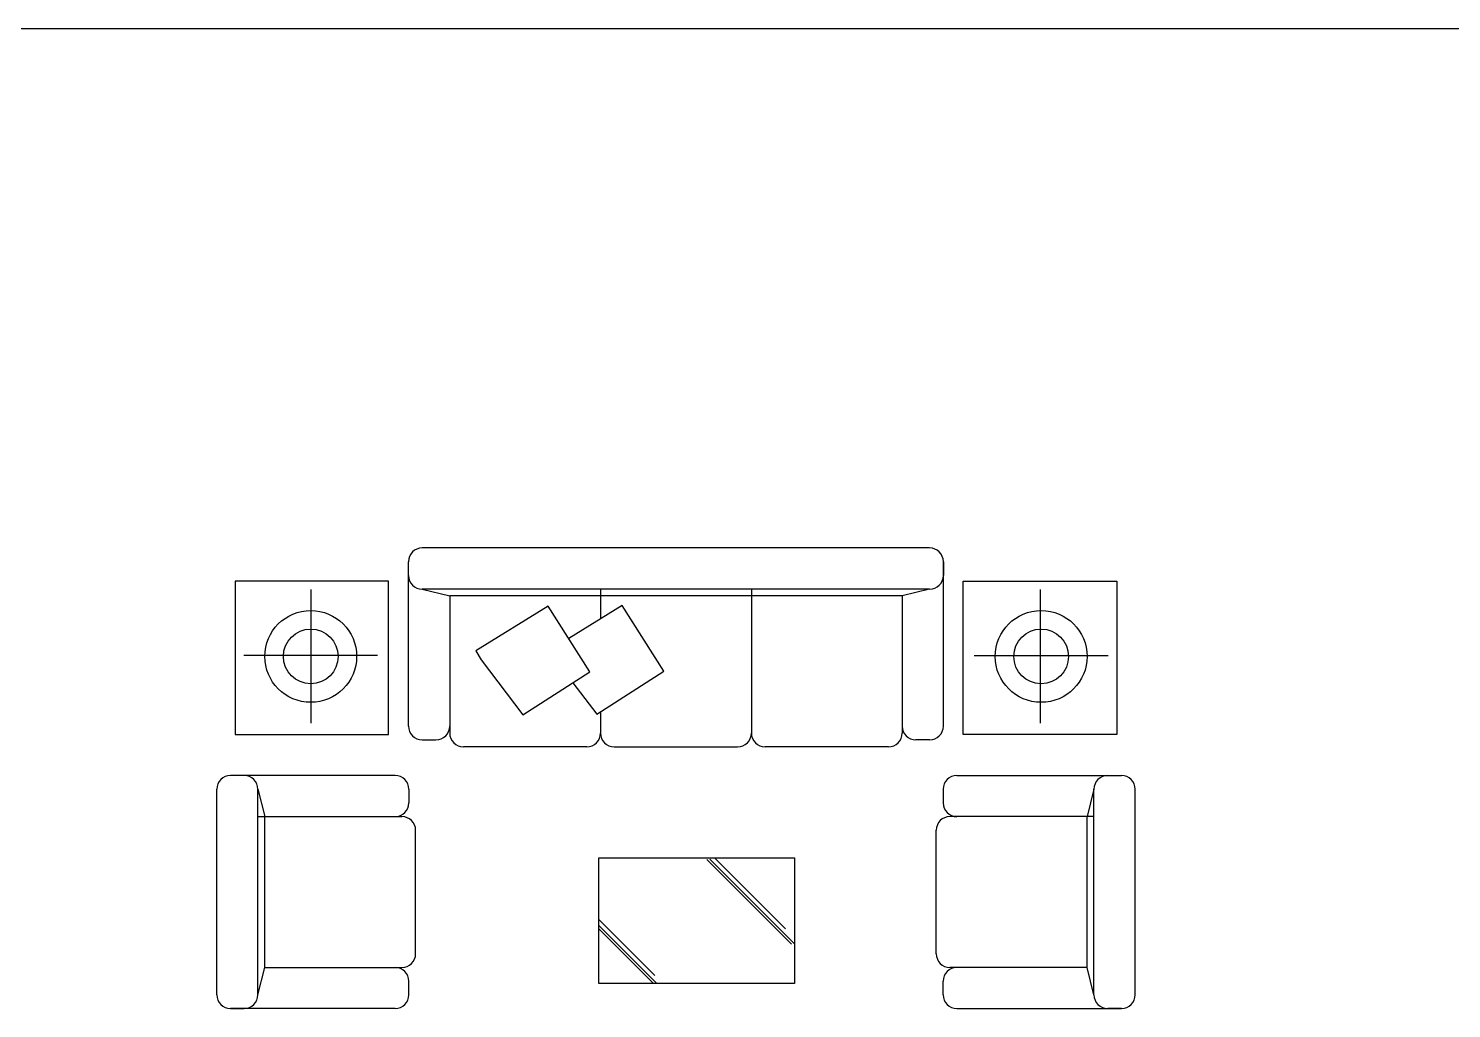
# Model space of a CAD drawing. Header units: millimetres. Extents: x -30782 to 40110, y 35885 to 73818.
# Drawn here: x -5443 to -349, y 64124 to 67634 of the extents above; entities that cross this region are included whole.
import ezdxf

# ---------------------------------------------------------------- set-up
doc = ezdxf.new("R2010")
doc.units = ezdxf.units.MM
doc.layers.add('www.cad-blocks.net', color=7, linetype='Continuous')

# ---------------------------------------------------------------- blocks, each defined once
blk = doc.blocks.new('A$C780F33EA')
for p, q in [((726.4504108666533, 1649.234635273468), (726.4504108666533, 1648.375293755213)), ((2551.959168599404, 1649.234635273468), (735.5955322357859, 1649.234635273468)), ((686.5046231448741, 1011.052817091644), (686.5046231448741, 1600.143726182556)), ((2601.050077690345, 1011.052817091644), (2601.050077690345, 1600.143726182556)), ((2601.050077690345, 1600.143726182556), (2601.050077690345, 1551.052817091644)), ((338.3184647274411, 1021.563256654284), (338.318464727412, 1500.315337026994)), ((2551.959168599404, 1501.961908000732), (735.5955322357859, 1501.961908000732)), ((735.5955322357859, 1501.961908000732), (833.7773504175802, 1477.416453455291)), ((2453.77735041758, 1477.416453455291), (833.7773504175802, 1477.416453455291)), ((833.7773504175802, 1477.416453455291), (833.7773504175802, 986.5073625462028)), ((1373.77735041758, 1501.961908000732), (1373.77735041758, 1395.518573348651)), ((1913.77735041758, 1501.961908000732), (1913.77735041758, 986.5073625462028)), ((2551.959168599404, 1501.961908000732), (2453.77735041758, 1477.416453455291)), ((2453.77735041758, 1477.416453455262), (2453.77735041758, 986.5073625462028)), ((2949.236236107748, 1021.563256654284), (2949.236236107778, 1500.315337026994)), ((575.7237135346022, 1264.010279604736), (96.99499792111783, 1264.010279604707)), ((2711.830987300587, 1264.010279604736), (3190.559702914072, 1264.010279604707)), ((1373.77735041758, 1062.723705982011), (1373.77735041758, 986.5073625462028)), ((735.5955322357859, 961.9619080007324), (784.6864413266976, 961.9619080007324)), ((1324.686441326698, 937.416453455291), (882.8682595085211, 937.416453455291)), ((1422.868259508521, 937.416453455291), (1864.686441326698, 937.416453455291)), ((2404.686441326698, 937.416453455291), (1962.868259508521, 937.416453455291)), ((2551.959168599404, 961.9619080007324), (2502.868259508521, 961.9619080007324)), ((638.1817995270048, 834.5454965060417), (49.0908904360931, 834.5454965060417)), ((2649.372901308214, 834.5454965060417), (3238.463810399126, 834.5454965060417)), ((-1.865478952822741e-05, 49.09095105148299), (-1.865478952822741e-05, 785.4545874151299)), ((147.2727086179166, 49.09095105148299), (147.2727086179166, 785.4545874151299)), ((147.2727086179166, 785.4545874151299), (171.818163163387, 687.2727692333065)), ((687.2727086179166, 785.4545874151299), (687.2727086179166, 736.3636783242182)), ((2600.281992217302, 785.4545874151299), (2600.281992217302, 736.3636783242182)), ((3140.281992217302, 785.4545874151299), (3115.736537671832, 687.2727692333065)), ((3140.281992217302, 49.09095105148299), (3140.281992217302, 785.4545874151299)), ((3287.554719490008, 49.09095105148299), (3287.554719490008, 785.4545874151299)), ((147.2727086179166, 687.2727692333065), (662.7272540724753, 687.2727692333065)), ((171.818163163387, 147.2727692333065), (171.818163163387, 687.2727692333065)), ((171.818163163387, 687.2727692333065), (662.7272540724753, 687.2727692333065)), ((656.1042899685654, 690.661362280669), (656.1042899685654, 687.2727692333065)), ((3115.736537671832, 687.2727692333065), (2624.827446762743, 687.2727692333065)), ((3140.281992217302, 687.2727692333065), (2624.827446762743, 687.2727692333065)), ((2631.450410866653, 690.661362280669), (2631.450410866653, 687.2727692333065)), ((3115.736537671832, 147.2727692333065), (3115.736537671832, 687.2727692333065)), ((711.818163163387, 196.3636783242182), (711.818163163387, 638.1818601423947)), ((2575.736537671832, 196.3636783242182), (2575.736537671832, 638.1818601423947)), ((2057.512863582475, 230.2213253637674), (1754.210311770506, 533.5238771757649)), ((2068.19180775458, 231.9993085783572), (1764.889255942611, 535.3018603903547)), ((2036.155233121486, 285.3409996962073), (1782.026166612466, 539.4700662052273)), ((1568.064694137787, 118.2035545482722), (1367.598572845813, 318.6696758402177)), ((1575.493065996046, 89.47006620522734), (1367.598572845813, 297.3645593554611)), ((1563.036138609352, 89.47006620522734), (1367.598572845813, 284.9076319687665)), ((147.2727086179166, 49.09095105148299), (171.818163163387, 147.2727692333065)), ((171.818163163387, 147.2727692333065), (662.7272540724753, 147.2727692333065)), ((656.1042899685654, 147.2727692333065), (656.1042899685654, 143.8841761859439)), ((3115.736537671832, 147.2727692333065), (2624.827446762743, 147.2727692333065)), ((2631.450410866653, 147.2727692333065), (2631.450410866653, 143.8841761859439)), ((3140.281992217302, 49.09095105148299), (3115.736537671832, 147.2727692333065)), ((687.2727086179166, 49.09095105148299), (687.2727086179166, 98.18186014239473)), ((2600.281992217302, 49.09095105148299), (2600.281992217302, 98.18186014239473)), ((638.1817995270048, 4.196060035610572e-05), (49.0908904360931, 4.196060035610572e-05)), ((49.0908904360931, 4.196060035610572e-05), (98.18179952700484, 4.196060035610572e-05)), ((2649.372901308214, 4.196060035610572e-05), (3238.463810399126, 4.196060035610572e-05)), ((3238.463810399126, 4.196060035610572e-05), (3189.372901308214, 4.196060035610572e-05))]:
    blk.add_line(p, q)
for points in [[(615.3042246973873, 1530.814314412892), (65.30422469738733, 1530.814314412892), (65.30422469738733, 980.8143144128917), (615.3042246973873, 980.8143144128917)], [(2672.250476137802, 1530.814314412892), (3222.250476137802, 1530.814314412892), (3222.250476137802, 980.8143144128917), (2672.250476137802, 980.8143144128917)], [(946.4700686941596, 1248.515295994708), (1095.904781830914, 1051.242308273453), (1336.068137323144, 1205.861695218082), (1186.633127620686, 1440.456667748229), (927.7905812691988, 1280.505496577163)], [(1367.598572845813, 539.4700662052273), (2067.598572845813, 539.4700662052273), (2067.598572845813, 89.47006620522734), (1367.598572845813, 89.47006620522734)]]:
    blk.add_lwpolyline(points, close=True)
blk.add_lwpolyline([(1274.839785609054, 1166.442316744397), (1360.084621155294, 1053.908200386686), (1600.247976647524, 1208.527587331315), (1450.812966945066, 1443.122559861462), (1260.031719634901, 1325.229715833768)])
for centre, radius in [((336.35935572786, 1260.939296840639), 164.3840569532023), ((2951.19534510733, 1260.939296840639), 164.3840569532023), ((336.35935572786, 1260.939296840639), 97.88405695320233), ((2951.19534510733, 1260.939296840639), 97.88405695320233)]:
    blk.add_circle(centre, radius)
for centre, start, end in [((735.5955322357859, 1600.143726182556), 90, 180), ((2551.959168599404, 1600.143726182556), 0, 90), ((2551.959168599404, 1600.143726182556), 0, 90), ((735.5955322357859, 1551.052817091644), 180, 270), ((2551.959168599404, 1551.052817091644), 270, 0), ((735.5955322357859, 1011.052817091644), 180, 270), ((784.6864413266976, 1011.052817091644), 270, 0), ((882.8682595085211, 986.5073625462028), 180, 270), ((1324.686441326698, 986.5073625462028), 270, 0), ((1422.868259508521, 986.5073625462028), 180, 270), ((1864.686441326698, 986.5073625462028), 270, 0), ((1962.868259508521, 986.5073625462028), 180, 270), ((2404.686441326698, 986.5073625462028), 270, 0), ((2502.868259508521, 1011.052817091644), 180, 270), ((2551.959168599404, 1011.052817091644), 270, 0), ((49.0908904360931, 785.4545874151299), 90, 180), ((98.18179952700484, 785.4545874151299), 0, 90), ((638.1817995270048, 785.4545874151299), 0, 90), ((2649.372901308214, 785.4545874151299), 90, 180), ((3189.372901308214, 785.4545874151299), 90, 180), ((3238.463810399126, 785.4545874151299), 0, 90), ((638.1817995270048, 736.3636783242182), 270, 0), ((2649.372901308214, 736.3636783242182), 180, 270), ((662.7272540724462, 638.1818601423947), 0, 90), ((2624.827446762773, 638.1818601423947), 90, 180), ((662.7272540724462, 196.3636783242182), 270, 0), ((2624.827446762773, 196.3636783242182), 180, 270), ((638.1817995270048, 98.18186014239473), 0, 90), ((2649.372901308214, 98.18186014239473), 90, 180), ((49.0908904360931, 49.09095105148299), 180, 270), ((49.0908904360931, 49.09095105148299), 180, 270), ((98.18179952700484, 49.09095105148299), 270, 0), ((638.1817995270048, 49.09095105148299), 270, 0), ((2649.372901308214, 49.09095105148299), 180, 270), ((3189.372901308214, 49.09095105148299), 180, 270), ((3238.463810399126, 49.09095105148299), 270, 0), ((3238.463810399126, 49.09095105148299), 270, 0)]:
    blk.add_arc(centre, 49.09090909090909, start, end)
blk = doc.blocks.new('format')
at = {"color": 155, "true_color": 0x546d8e}
blk.add_line((-27052.73444625532, 67633.83058473098), (40110.20483647721, 67633.830584731), dxfattribs=at)

msp = doc.modelspace()

# ---------------------------------------------------------------- block references
msp.add_blockref('A$C780F33EA', (-4769.234536382923, 64124.27859651114))
at = {"layer": 'www.cad-blocks.net'}
msp.add_blockref('format', (0, 0), dxfattribs=at)

doc.saveas('drawing.dxf')
